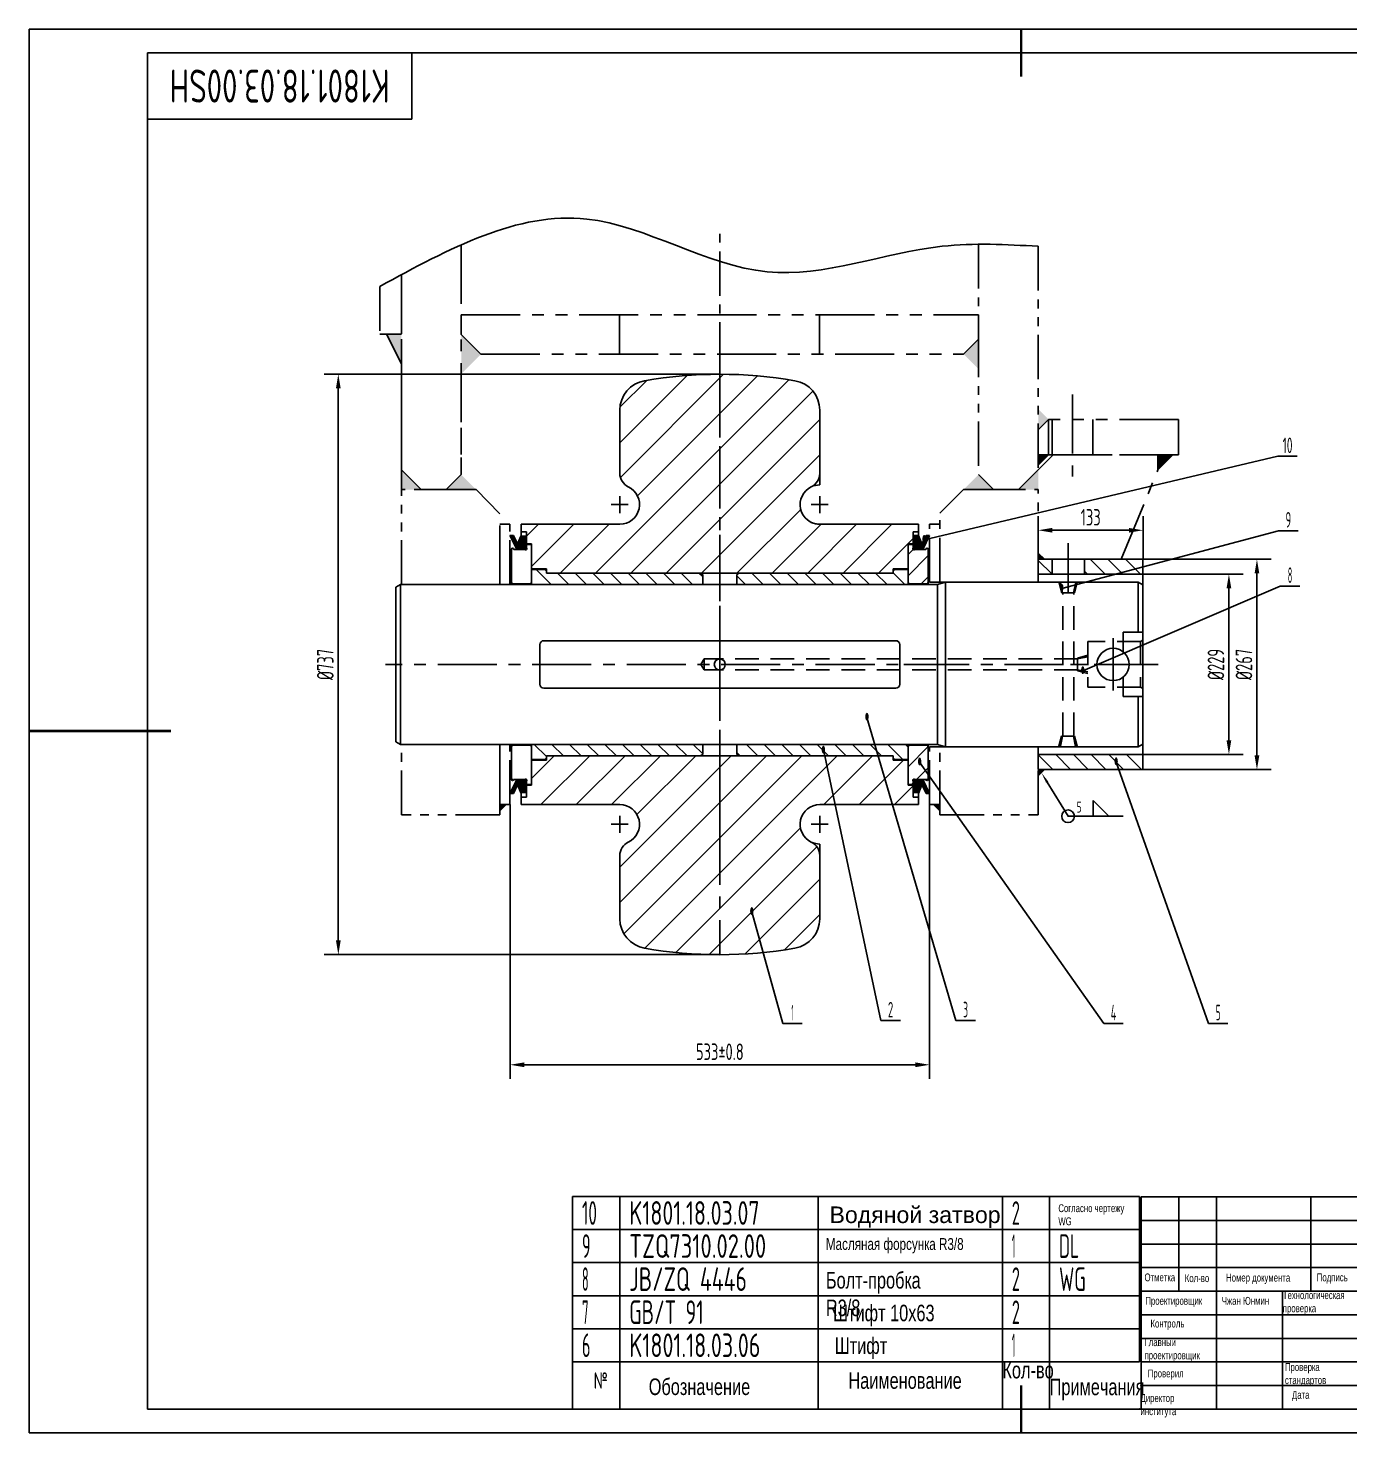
# Model space of a CAD drawing. Header units: millimetres. Extents: x -2 to 2522, y -37 to 1784.
# Drawn here: x -2 to 1677, y -2 to 1784 of the extents above; entities that cross this region are included whole.
import ezdxf
from ezdxf.enums import TextEntityAlignment as Align

# ---------------------------------------------------------------- set-up
doc = ezdxf.new("R2010")
doc.units = ezdxf.units.MM
doc.header["$LTSCALE"] = 60
for name, pattern in [('F', [0.75, 0.5, -0.25]), ('G', [2, 1.25, -0.25, 0.25, -0.25]), ('K', [2.5, 1.25, -0.25, 0.25, -0.25, 0.25, -0.25])]:
    doc.linetypes.add(name, pattern=pattern)
for name, color, linetype in [('01', 7, 'Continuous'), ('02', 1, 'Continuous'), ('04', 2, 'F'), ('05', 4, 'G'), ('07', 6, 'K'), ('08', 1, 'Continuous'), ('11', 3, 'Continuous'), ('13', 3, 'Continuous'), ('THICK', 7, 'Continuous')]:
    doc.layers.add(name, color=color, linetype=linetype)
doc.styles.get("Standard").update_dxf_attribs({"font": 'isocp', "width": 0.707, "bigfont": 'intecad.shx'})
doc.dimstyles.new('INTE', dxfattribs={"dimscale": 6, "dimtxt": 3.5, "dimasz": 3, "dimexe": 3, "dimexo": 0, "dimgap": 1, "dimtad": 1, "dimdsep": 46, "dimtxsty": 'Standard', "dimcen": 0, "dimclrd": 1, "dimclre": 1, "dimclrt": 3, "dimaunit": 1, "dimadec": 0, "dimazin": 0, "dimtfac": 1, "dimtmove": 0, "dimatfit": 0, "dimfxl": 1, "dimarcsym": 0})
pattern_1 = [(135, (-660.634, 335.022), (-11.22532, -11.22532), [])]

# ---------------------------------------------------------------- blocks, each defined once
blk = doc.blocks.new('rerteteryweyety')
at = {"layer": '07', "linetype": 'K'}
for points in [[(1133.2, 1022), (1114.2, 1060), (1133.2, 1060)], [(1234.2, 1034.5), (1209.2, 1009.5), (1209.2, 1059.5)], [(1866.2, 1053.5), (1866.2, 1015.5), (1847.2, 1034.5)], [(1942.2, 906.5), (1955.2, 906.5), (1942.2, 893.5)], [(2094.2, 906.5), (2113.2, 906.5), (2094.2, 887.5)], [(1866.2, 881.5), (1885.2, 862.5), (1847.2, 862.5)], [(1917.2, 862.5), (1942.2, 862.5), (1942.2, 887.5)], [(1258.2, 462.5), (1266.2, 462.5), (1258.2, 454.5)], [(1817.2, 462.5), (1809.2, 462.5), (1817.2, 454.5)]]:
    blk.add_hatch(color=6, dxfattribs=at).paths.add_polyline_path(points)
h = blk.add_hatch(color=6, dxfattribs=at)
h.paths.add_polyline_path([(1942.2, 964.5), (1955.2, 951.5), (1942.2, 951.5)])
h.paths.add_polyline_path([(1942.2, 951.5), (1955.2, 951.5), (1942.2, 938.5)])
h = blk.add_hatch(color=6, dxfattribs=at)
h.paths.add_polyline_path([(1133.2, 887.5), (1158.2, 862.5), (1133.2, 862.5)])
h.paths.add_polyline_path([(1209.2, 881.5), (1228.2, 862.5), (1190.2, 862.5)])
at = {"layer": '05', "color": 4, "linetype": 'G', "ltscale": 0.75}
blk.add_line((1537.7, 478.7), (1537.7, 1190), dxfattribs=at)
at = {"layer": '07', "color": 6, "linetype": 'K'}
for p, q in [((1209.2, 1173.2), (1209.2, 881.5)), ((1133.2, 1135.3), (1133.2, 887.5)), ((1209.2, 1084.5), (1866.2, 1084.5)), ((1209.2, 1084.5), (1209.2, 1059.5)), ((1410.2, 1034.5), (1410.2, 1084.5)), ((1664.2, 1034.5), (1664.2, 1084.5)), ((1866.2, 1084.5), (1866.2, 1053.5)), ((1133.2, 1022), (1114.2, 1060)), ((1133.2, 1060), (1114.2, 1060)), ((1209.2, 1059.5), (1234.2, 1034.5)), ((1866.2, 1053.5), (1847.2, 1034.5)), ((1234.2, 1034.5), (1847.2, 1034.5)), ((1985.7, 983.3), (1985.7, 879.3)), ((1942.2, 938.5), (1955.2, 951.5)), ((2120.2, 951.5), (1955.2, 951.5)), ((1955.2, 951.5), (1955.2, 906.5)), ((1959.7, 951.5), (1959.7, 906.5)), ((2011.7, 951.5), (2011.7, 906.5)), ((2120.2, 951.5), (2120.2, 906.5)), ((1942.2, 906.5), (1942.2, 938.5)), ((2120.2, 906.5), (1942.2, 906.5)), ((1942.2, 893.5), (1955.2, 906.5)), ((1961.2, 906.5), (1942.2, 887.5)), ((1961.2, 906.5), (2094.2, 906.5)), ((2113.2, 906.5), (2094.2, 887.5)), ((2094.2, 906.5), (2094.2, 887.5)), ((1133.2, 887.5), (1158.2, 862.5)), ((1190.2, 862.5), (1209.2, 881.5)), ((2047.6, 774), (2094.2, 887.5)), ((1158.2, 862.5), (1190.2, 862.5)), ((1258.2, 831.8), (1228.2, 862.5)), ((1258.2, 742), (1258.2, 831.8)), ((1804.2, 818.5), (1817.2, 818.5)), ((1258.2, 475.5), (1258.2, 539)), ((1258.2, 462.5), (1258.2, 454.5)), ((1266.2, 462.5), (1258.2, 454.5)), ((1809.2, 462.5), (1817.2, 454.5))]:
    blk.add_line(p, q, dxfattribs=at)
at = {"layer": '07', "color": 6, "linetype": 'K', "ltscale": 0.75}
for p, q in [((1866.2, 1174), (1866.2, 881.5)), ((1942.2, 1171.4), (1942.2, 887.5)), ((1133.2, 862.1), (1133.2, 1135.3)), ((1105.9, 1120.5), (1105.9, 1060)), ((1133.2, 1060), (1105.9, 1060)), ((1209.2, 1008.5), (1209.2, 881.5)), ((1885.2, 862.5), (1866.2, 881.5)), ((1942.2, 887.5), (1917.2, 862.5)), ((1228.2, 862.5), (1133.2, 862.5)), ((1133.2, 742), (1133.2, 862.5)), ((1847.2, 862.5), (1817.2, 832.5)), ((1847.2, 862.5), (1942.2, 862.5)), ((1917.2, 862.5), (1885.2, 862.5)), ((1942.2, 745), (1942.2, 862.5)), ((1817.2, 745), (1817.2, 832.5)), ((1258.2, 818.5), (1271.2, 818.5)), ((1271.2, 742), (1271.2, 818.5)), ((1817.2, 818.5), (1804.2, 818.5)), ((1804.2, 745), (1804.2, 818.5)), ((1133.2, 742), (1271.2, 742)), ((1942.2, 745), (1804.2, 745)), ((1133.2, 449.5), (1133.2, 539)), ((1133.2, 539), (1271.2, 539)), ((1271.2, 462.5), (1271.2, 539)), ((1804.2, 462.5), (1804.2, 536)), ((1942.2, 536), (1804.2, 536)), ((1817.2, 449.5), (1817.2, 536)), ((1942.2, 449.5), (1942.2, 536)), ((1258.2, 475.5), (1258.2, 449.5)), ((1258.2, 449.5), (1133.2, 449.5)), ((1258.2, 462.5), (1271.2, 462.5)), ((1817.2, 462.5), (1804.2, 462.5)), ((1817.2, 449.5), (1942.2, 449.5))]:
    blk.add_line(p, q, dxfattribs=at)
blk = doc.blocks.new('RETERERERWERW')
at = {"layer": '02', "linetype": 'Continuous'}
blk.add_hatch(color=1, dxfattribs=at).paths.add_polyline_path([(1054, 1004.1), (1062.8, 1021.9), (1060.8, 1021.9), (1058.4, 1021.9), (1053.1, 1011.1), (1048.8, 1021.9), (1041.8, 1021.9), (1041.8, 1010.6), (1041.8, 1010.6), (1041.8, 1006.2, 1.019482), (1044, 1004.1)])
at = {"layer": '02', "color": 1, "linetype": 'Continuous'}
for p, q in [((1048.8, 1021.9), (1053.1, 1011.1)), ((1053.1, 1011.1), (1058.4, 1021.9)), ((1054, 1004.1), (1062.8, 1021.9)), ((1060.8, 1021.9), (1058.4, 1021.9)), ((1060.8, 1021.9), (1062.8, 1021.9))]:
    blk.add_line(p, q, dxfattribs=at)
blk = doc.blocks.new('*D21')
at = {"layer": '08', "color": 1, "lineweight": -2}
for p, q in [((1281.6, 1109), (1281.6, 1163.9)), ((1414.6, 1109), (1414.6, 1163.9)), ((1299.6, 1145.9), (1396.6, 1145.9))]:
    blk.add_line(p, q, dxfattribs=at)
at = {"layer": '08', "color": 1}
for points in [[(1299.6, 1148.9), (1299.6, 1142.9), (1281.6, 1145.9)], [(1396.6, 1148.9), (1396.6, 1142.9), (1414.6, 1145.9)]]:
    blk.add_solid(points, dxfattribs=at)
at = {"layer": 'Defpoints', "color": 0}
for p in [(1414.6, 1145.9), (1281.6, 1109), (1414.6, 1109)]:
    blk.add_point(p, dxfattribs=at)
at = {"layer": '08', "color": 3, "insert": (1348.1, 1162.4), "char_height": 21, "attachment_point": 5}
blk.add_mtext('133', dxfattribs=at)
blk = doc.blocks.new('*D22')
at = {"layer": '08', "color": 1, "lineweight": -2}
for p, q in [((1411.4, 1090), (1541.7, 1090)), ((1523.7, 879), (1523.7, 1072)), ((1414.6, 861), (1541.7, 861))]:
    blk.add_line(p, q, dxfattribs=at)
at = {"layer": '08', "color": 1}
for points in [[(1520.7, 1072), (1526.7, 1072), (1523.7, 1090)], [(1520.7, 879), (1526.7, 879), (1523.7, 861)]]:
    blk.add_solid(points, dxfattribs=at)
at = {"layer": 'Defpoints', "color": 0}
for p in [(1411.4, 1090), (1523.7, 1090), (1414.6, 861)]:
    blk.add_point(p, dxfattribs=at)
at = {"layer": '08', "color": 3, "insert": (1507.2, 975.5), "char_height": 21, "attachment_point": 5, "rotation": 90}
blk.add_mtext('%%c229', dxfattribs=at)
blk = doc.blocks.new('*D23')
at = {"layer": '08', "color": 1, "lineweight": -2}
for p, q in [((1414.6, 1109), (1577.3, 1109)), ((1559.3, 1091), (1559.3, 860)), ((1414.6, 842), (1577.3, 842))]:
    blk.add_line(p, q, dxfattribs=at)
at = {"layer": '08', "color": 1}
for points in [[(1556.3, 1091), (1562.3, 1091), (1559.3, 1109)], [(1556.3, 860), (1562.3, 860), (1559.3, 842)]]:
    blk.add_solid(points, dxfattribs=at)
at = {"layer": 'Defpoints', "color": 0}
for p in [(1414.6, 1109), (1414.6, 842), (1559.3, 842)]:
    blk.add_point(p, dxfattribs=at)
at = {"layer": '08', "color": 3, "insert": (1542.8, 975.5), "char_height": 21, "attachment_point": 5, "rotation": 90}
blk.add_mtext('%%c267', dxfattribs=at)
blk = doc.blocks.new('*D25')
at = {"layer": '08', "color": 1, "lineweight": -2}
for p, q in [((610.6, 797.5), (610.6, 449.2)), ((1143.6, 797.5), (1143.6, 449.2)), ((1125.6, 467.2), (628.6, 467.2))]:
    blk.add_line(p, q, dxfattribs=at)
at = {"layer": '08', "color": 1}
for points in [[(628.6, 470.2), (628.6, 464.2), (610.6, 467.2)], [(1125.6, 470.2), (1125.6, 464.2), (1143.6, 467.2)]]:
    blk.add_solid(points, dxfattribs=at)
at = {"layer": 'Defpoints', "color": 0}
for p in [(610.6, 797.5), (1143.6, 797.5), (610.6, 467.2)]:
    blk.add_point(p, dxfattribs=at)
at = {"layer": '08', "color": 3, "insert": (877.1, 483.7), "char_height": 21, "attachment_point": 5}
blk.add_mtext('533{\\C3;%%p0.8}', dxfattribs=at)
blk = doc.blocks.new('*U26', base_point=(1204.8, 720.6))
at = {"layer": '01'}
blk.add_lwpolyline([(1270.6, 685.4), (1290.6, 665.4), (1270.6, 665.4)], close=True, dxfattribs=at)
blk.add_circle((1238.6, 665.4), 8, dxfattribs=at)
at = {"layer": '02'}
blk.add_lwpolyline([(1204.8, 720.6, 0, 3.2, 0), (1212.1, 708.7, 3.2, 3.2, 0)], format="xyseb", dxfattribs=at)
blk.add_lwpolyline([(1212.1, 708.7), (1238.6, 665.4), (1308.6, 665.4)], dxfattribs=at)
at = {"layer": '13', "width": 0.707}
blk.add_text('5', height=14, dxfattribs=at).set_placement((1249.4, 670))
blk = doc.blocks.new('*D27')
at = {"layer": '08', "color": 1, "lineweight": -2}
for p, q in [((877.1, 1344), (374.5, 1344)), ((392.5, 1326), (392.5, 625)), ((877.1, 607), (374.5, 607))]:
    blk.add_line(p, q, dxfattribs=at)
at = {"layer": '08', "color": 1}
for points in [[(389.5, 1326), (395.5, 1326), (392.5, 1344)], [(389.5, 625), (395.5, 625), (392.5, 607)]]:
    blk.add_solid(points, dxfattribs=at)
at = {"layer": 'Defpoints', "color": 0}
for p in [(877.1, 1344), (392.5, 607), (877.1, 607)]:
    blk.add_point(p, dxfattribs=at)
at = {"layer": '08', "color": 3, "insert": (376, 975.5), "char_height": 21, "attachment_point": 5, "rotation": 90}
blk.add_mtext('%%c737', dxfattribs=at)
blk = doc.blocks.new('*U35', base_point=(251.96, 168.31))
at = {"layer": '01'}
for p, q in [((251.96, 168.31), (251.96, 182.31)), ((195.96, 168.31), (251.96, 168.31))]:
    blk.add_line(p, q, dxfattribs=at)
blk = doc.blocks.new('*U36')
at = {"layer": '04'}
blk.add_blockref('*U35', (0, 0), dxfattribs=at)
blk = doc.blocks.new('*U37')
at = {"layer": '01', "const_width": 0.5}
for points in [[(210, 297), (210, 287)], [(0, 148.5), (30, 148.5)], [(420, 148.5), (410, 148.5)], [(210, 0), (210, 10)]]:
    blk.add_lwpolyline(points, dxfattribs=at)
at = {"layer": '01'}
for points in [[(415, 292), (25, 292)], [(25, 292), (25, 5)], [(415, 5), (415, 292)], [(25, 5), (415, 5)]]:
    blk.add_lwpolyline(points, dxfattribs=at)
at = {"layer": '02'}
for points in [[(420, 297), (0, 297)], [(0, 297), (0, 0)], [(420, 0), (420, 297)], [(0, 0), (420, 0)]]:
    blk.add_lwpolyline(points, dxfattribs=at)
blk = doc.blocks.new('*U47')
at = {"layer": '01'}
for p, q in [((0, -42), (0, 0)), ((720, -42), (720, 0))]:
    blk.add_line(p, q, dxfattribs=at)
at = {"layer": '02'}
for p, q in [((0, 0), (60, 0)), ((60, -42), (60, 0)), ((60, 0), (312, 0)), ((312, -42), (312, 0)), ((312, 0), (546, 0)), ((546, -42), (546, 0)), ((546, 0), (606, 0)), ((606, -42), (606, 0)), ((606, 0), (720, 0))]:
    blk.add_line(p, q, dxfattribs=at)
blk = doc.blocks.new('*U48')
at = {"layer": '01'}
for p, q in [((0, -42), (0, 0)), ((720, -42), (720, 0))]:
    blk.add_line(p, q, dxfattribs=at)
at = {"layer": '02'}
for p, q in [((0, 0), (60, 0)), ((60, -42), (60, 0)), ((60, 0), (312, 0)), ((312, -42), (312, 0)), ((312, 0), (546, 0)), ((546, -42), (546, 0)), ((546, 0), (606, 0)), ((606, -42), (606, 0)), ((606, 0), (720, 0))]:
    blk.add_line(p, q, dxfattribs=at)
blk = doc.blocks.new('*U49')
at = {"layer": '01'}
for p, q in [((0, -42), (0, 0)), ((720, -42), (720, 0))]:
    blk.add_line(p, q, dxfattribs=at)
at = {"layer": '02'}
for p, q in [((0, 0), (60, 0)), ((60, -42), (60, 0)), ((60, 0), (312, 0)), ((312, -42), (312, 0)), ((312, 0), (546, 0)), ((546, -42), (546, 0)), ((546, 0), (606, 0)), ((606, -42), (606, 0)), ((606, 0), (720, 0))]:
    blk.add_line(p, q, dxfattribs=at)
blk = doc.blocks.new('*U50')
at = {"layer": '01'}
for p, q in [((0, -42), (0, 0)), ((720, -42), (720, 0))]:
    blk.add_line(p, q, dxfattribs=at)
at = {"layer": '02'}
for p, q in [((0, 0), (60, 0)), ((60, -42), (60, 0)), ((60, 0), (312, 0)), ((312, -42), (312, 0)), ((312, 0), (546, 0)), ((546, -42), (546, 0)), ((546, 0), (606, 0)), ((606, -42), (606, 0)), ((606, 0), (720, 0))]:
    blk.add_line(p, q, dxfattribs=at)
blk = doc.blocks.new('*U51')
at = {"layer": '01'}
for p, q in [((0, -42), (0, 0)), ((0, 0), (60, 0)), ((60, 0), (312, 0)), ((312, 0), (546, 0)), ((546, 0), (606, 0)), ((606, 0), (720, 0)), ((720, -42), (720, 0))]:
    blk.add_line(p, q, dxfattribs=at)
at = {"layer": '02'}
for p, q in [((60, -42), (60, 0)), ((312, -42), (312, 0)), ((546, -42), (546, 0)), ((606, -42), (606, 0))]:
    blk.add_line(p, q, dxfattribs=at)

msp = doc.modelspace()

# ---------------------------------------------------------------- hatches: boundary and pattern name
at = {"layer": '02', "linetype": 'Continuous'}
h = msp.add_hatch(dxfattribs=at)
h.set_pattern_fill('ANSI31', color=1, scale=10, style=0)
h.set_pattern_definition([(45, (-60.276, 132.338), (-22.45064, 22.45064), [])])
h.paths.add_polyline_path([(877.066, 1343.989, 0.04294318), (781.574, 1335.773, 0.36478177), (750.066, 1298.331), (750.066, 1218.176, 0.28871552), (760.861, 1201.038, -0.79841095), (750.066, 1153.489), (624.566, 1153.489), (624.566, 1143.989), (631.566, 1143.989), (631.566, 1128.674), (637.926, 1128.674), (637.926, 1096.989), (656.926, 1096.989), (656.926, 1093.221), (659.926, 1091.489), (877.066, 1091.489)])
h.paths.add_polyline_path([(1094.206, 1091.489), (1097.206, 1093.221), (1097.206, 1096.989), (1116.206, 1096.989), (1116.206, 1128.674), (1122.566, 1128.674), (1122.566, 1143.989), (1129.566, 1143.989), (1129.566, 1153.489), (1004.066, 1153.489, -0.79841095), (993.27, 1201.038, 0.28871552), (1004.066, 1218.176), (1004.066, 1220.388), (1004.066, 1298.331, 0.36478177), (972.557, 1335.773, 0.04294318), (877.066, 1343.989), (877.066, 1091.489)])
h.paths.add_polyline_path([(877.066, 859.489), (877.066, 606.989, 0.04294318), (972.557, 615.206, 0.36478177), (1004.066, 652.647), (1004.066, 732.803, 0.28871552), (993.27, 749.94, -0.79841095), (1004.066, 797.489), (1129.566, 797.489), (1129.566, 806.989), (1122.566, 806.989), (1122.566, 822.304), (1116.206, 822.304), (1116.206, 853.989), (1097.206, 853.989), (1097.206, 857.757), (1094.206, 859.489)])
h.paths.add_polyline_path([(659.926, 859.489), (656.926, 857.757), (656.926, 853.989), (637.926, 853.989), (637.926, 822.304), (631.566, 822.304), (631.566, 806.989), (624.566, 806.989), (624.566, 797.489), (750.066, 797.489, -0.79841095), (760.861, 749.94, 0.28871552), (750.066, 732.803), (750.066, 652.647, 0.36478177), (781.574, 615.206, 0.04294318), (877.066, 606.989), (877.066, 859.489)])
h = msp.add_hatch(dxfattribs=at)
h.set_pattern_fill('ANSI31', color=1, scale=6, style=0)
h.set_pattern_definition([(45, (-660.634, 335.022), (-13.47038, 13.47038), [])])
h.paths.add_polyline_path([(1141.796, 1121.489, 1), (1138.796, 1121.489), (1124.726, 1121.489, -1.01948222), (1122.606, 1123.61), (1122.606, 1127.989), (1117.706, 1127.989), (1116.206, 1126.489), (1116.206, 1079.489), (1117.706, 1077.989), (1140.296, 1077.989), (1141.796, 1079.489)])
h.paths.add_polyline_path([(1141.796, 871.489), (1140.296, 872.989), (1117.706, 872.989), (1116.206, 871.489), (1116.206, 854.989), (1116.206, 824.489), (1117.706, 822.989), (1122.606, 822.989), (1122.606, 827.368, -1.01948222), (1124.726, 829.489), (1138.796, 829.489), (1141.796, 829.489)])
for points in [[(1289.566, 1108.989), (1281.566, 1108.989), (1281.566, 1116.989)], [(1289.566, 841.989), (1281.566, 841.989), (1281.566, 833.989)]]:
    msp.add_hatch(color=1, dxfattribs=at).paths.add_polyline_path(points)
h = msp.add_hatch(dxfattribs=at)
h.set_pattern_fill('ANSI31', color=1, scale=5, angle=90, style=0)
h.set_pattern_definition([(135, (725.651, 271.547), (-11.22532, -11.22532), [])])
h.paths.add_polyline_path([(1299.066, 1108.989), (1281.566, 1108.989), (1281.566, 1089.989), (1299.066, 1089.989)])
h.paths.add_polyline_path([(1414.566, 1089.989), (1414.566, 1108.989), (1340.066, 1108.989), (1340.066, 1089.989)])
h.paths.add_polyline_path([(1414.566, 841.989), (1414.566, 860.989), (1281.566, 860.989), (1281.566, 841.989)])
h = msp.add_hatch(dxfattribs=at)
h.set_pattern_fill('LINE', color=1, scale=5, angle=135, style=0)
h.set_pattern_definition(pattern_1)
h.paths.add_polyline_path([(852.326, 859.489), (855.326, 861.221), (855.326, 870.989), (852.326, 873.989), (640.926, 873.989), (637.926, 870.989), (637.926, 854.989), (656.926, 854.989), (656.926, 859.489)])
h.paths.add_polyline_path([(852.326, 1076.989), (855.326, 1079.989), (855.326, 1089.757), (852.326, 1091.489), (656.926, 1091.489), (656.926, 1095.989), (637.926, 1095.989), (637.926, 1079.989), (640.926, 1076.989)])
h = msp.add_hatch(dxfattribs=at)
h.set_pattern_fill('LINE', color=1, scale=5, angle=135, style=0)
h.set_pattern_definition(pattern_1)
h.paths.add_polyline_path([(901.806, 859.489), (898.806, 861.221), (898.806, 870.989), (901.806, 873.989), (1113.206, 873.989), (1116.206, 870.989), (1116.206, 854.989), (1097.206, 854.989), (1097.206, 859.489)])
h.paths.add_polyline_path([(901.806, 1076.989), (898.806, 1079.989), (898.806, 1089.757), (901.806, 1091.489), (1097.206, 1091.489), (1097.206, 1095.989), (1116.206, 1095.989), (1116.206, 1079.989), (1113.206, 1076.989)])

# ---------------------------------------------------------------- linework, layer by layer
for p, q in [((624.566, 1153.489), (750.066, 1153.489)), ((624.566, 1153.489), (624.566, 1121.489)), ((624.566, 1143.989), (631.566, 1143.989)), ((631.566, 1143.989), (631.566, 1127.989)), ((1129.566, 1153.489), (1004.066, 1153.489)), ((1122.566, 1143.989), (1122.566, 1127.989)), ((1129.566, 1143.989), (1122.566, 1143.989)), ((1129.566, 1153.489), (1129.566, 1139.29)), ((631.526, 1127.989), (636.426, 1127.989)), ((631.526, 1127.989), (631.526, 1123.61)), ((637.926, 1128.674), (631.566, 1128.674)), ((636.426, 1127.989), (637.926, 1126.489)), ((637.926, 1076.989), (637.926, 1128.674)), ((637.926, 1126.489), (637.926, 1076.989)), ((1116.206, 1128.674), (1122.566, 1128.674)), ((1116.206, 1076.989), (1116.206, 1128.674)), ((1117.706, 1127.989), (1116.206, 1126.489)), ((1116.206, 1126.489), (1116.206, 1076.989)), ((1122.606, 1127.989), (1117.706, 1127.989)), ((1122.606, 1127.989), (1122.606, 1123.61)), ((612.336, 1121.489), (612.336, 1076.989)), ((629.405, 1121.489), (615.336, 1121.489)), ((1124.726, 1121.489), (1138.796, 1121.489)), ((1141.796, 1121.489), (1141.796, 1076.989)), ((1281.566, 1108.989), (1414.566, 1108.989)), ((1281.566, 1079.989), (1281.566, 1108.989)), ((1299.066, 1089.989), (1299.066, 1108.989)), ((1340.066, 1089.989), (1340.066, 1108.989)), ((1414.566, 841.989), (1414.566, 1108.989)), ((637.926, 1096.989), (656.926, 1096.989)), ((659.926, 1091.489), (1094.206, 1091.489)), ((1116.206, 1096.989), (1097.206, 1096.989)), ((1414.566, 1089.989), (1281.566, 1089.989)), ((471.566, 1076.989), (1153.566, 1076.989)), ((613.836, 1077.989), (636.426, 1077.989)), ((1140.296, 1077.989), (1117.706, 1077.989)), ((1153.566, 1076.989), (1163.566, 1079.989)), ((1153.566, 1076.989), (1153.566, 873.989)), ((1163.566, 1079.989), (1163.566, 870.989)), ((1408.566, 1079.989), (1163.566, 1079.989)), ((648.566, 1000.699), (648.566, 950.279)), ((653.566, 1005.699), (1100.566, 1005.699)), ((1105.566, 1000.699), (1105.566, 950.279)), ((1389.566, 1016.304), (1414.566, 1016.304)), ((1389.566, 990.688), (1389.566, 1016.304)), ((1389.566, 934.675), (1389.566, 960.291)), ((653.566, 945.279), (1100.566, 945.279)), ((1389.566, 934.675), (1414.566, 934.675)), ((471.566, 873.989), (1153.566, 873.989)), ((612.336, 873.989), (612.336, 829.489)), ((613.836, 872.989), (636.426, 872.989)), ((637.926, 822.304), (637.926, 873.989)), ((637.926, 873.989), (637.926, 824.489)), ((659.926, 859.489), (1094.206, 859.489)), ((1116.206, 822.304), (1116.206, 873.989)), ((1116.206, 873.989), (1116.206, 824.489)), ((1140.296, 872.989), (1117.706, 872.989)), ((1141.796, 873.989), (1141.796, 829.489)), ((1153.566, 873.989), (1163.566, 870.989)), ((1408.566, 870.989), (1163.566, 870.989)), ((1281.566, 841.989), (1281.566, 870.989)), ((1414.566, 860.989), (1281.566, 860.989)), ((637.926, 853.989), (656.926, 853.989)), ((1116.206, 853.989), (1097.206, 853.989)), ((1281.566, 841.989), (1414.566, 841.989)), ((629.405, 829.489), (615.336, 829.489)), ((624.566, 797.489), (624.566, 829.489)), ((631.526, 822.989), (631.526, 827.368)), ((631.526, 822.989), (636.426, 822.989)), ((631.566, 822.989), (631.566, 806.989)), ((637.926, 822.304), (631.566, 822.304)), ((636.426, 822.989), (637.926, 824.489)), ((1117.706, 822.989), (1116.206, 824.489)), ((1116.206, 822.304), (1122.566, 822.304)), ((1122.606, 822.989), (1117.706, 822.989)), ((1122.566, 822.989), (1122.566, 806.989)), ((1122.606, 822.989), (1122.606, 827.368)), ((1124.726, 829.489), (1138.796, 829.489)), ((1129.566, 829.489), (1129.566, 797.489)), ((624.566, 806.989), (631.566, 806.989)), ((1129.566, 806.989), (1122.566, 806.989)), ((624.566, 797.489), (750.066, 797.489)), ((1129.566, 797.489), (1004.066, 797.489))]:
    msp.add_line(p, q)
for centre, radius in [((877.066, 975.489), 7), ((1376.566, 975.489), 20.5), ((1376.566, 975.489), 20.5)]:
    msp.add_circle(centre, radius)
for centre, radius, start, end in [((877.066, 784.989), 559, 80.164191, 99.835809), ((788.066, 1298.331), 38, 99.835809, 180), ((788.066, 1298.331), 38, 99.835809, 180), ((966.066, 1298.331), 38, 0, 80.164191), ((769.066, 1218.176), 19, 180, 244.416998), ((985.066, 1218.176), 19, 295.583002, 0), ((750.066, 1178.489), 25, 270, 64.416998), ((1004.066, 1178.489), 25, 115.583002, 270), ((1004.066, 1178.489), 25, 244.416998, 270), ((613.836, 1121.489), 1.5, 0, 180), ((630.486, 1122.529), 1.5, 223.894554, 46.105446), ((1123.646, 1122.529), 1.5, 133.894554, 316.105446), ((1140.296, 1121.489), 1.5, 0, 180), ((653.566, 1000.699), 5, 90, 180), ((1100.566, 1000.699), 5, 0, 90), ((653.566, 950.279), 5, 180, 270), ((1100.566, 950.279), 5, 270, 0), ((613.836, 829.489), 1.5, 180, 0), ((630.486, 828.449), 1.5, 313.894554, 136.105446), ((1123.646, 828.449), 1.5, 43.894554, 226.105446), ((1140.296, 829.489), 1.5, 180, 0), ((750.066, 772.489), 25, 295.583002, 90), ((1004.066, 772.489), 25, 90, 244.416998), ((769.066, 732.803), 19, 115.583002, 180), ((985.066, 732.803), 19, 0, 64.416998), ((788.066, 652.647), 38, 180, 260.164191), ((788.066, 652.647), 38, 180, 260.164191), ((788.066, 652.647), 38, 180, 260.164191), ((966.066, 652.647), 38, 279.835809, 0), ((966.066, 652.647), 38, 279.835809, 0), ((877.066, 1165.989), 559, 260.164191, 279.835809)]:
    msp.add_arc(centre, radius, start, end)
at = {"layer": '01', "color": 7, "linetype": 'Continuous'}
for p, q in [((750.066, 1298.331), (750.066, 1218.176)), ((1004.066, 1298.331), (1004.066, 1218.176)), ((637.926, 1076.989), (637.926, 1095.989)), ((637.926, 1095.989), (654.926, 1095.989)), ((654.926, 1095.989), (656.926, 1093.989)), ((656.926, 1093.989), (656.926, 1096.989)), ((656.926, 1093.989), (656.926, 1091.489)), ((852.326, 1091.489), (656.926, 1091.489)), ((852.326, 1091.489), (855.326, 1089.757)), ((855.326, 1076.989), (855.326, 1089.757)), ((901.806, 1091.489), (898.806, 1089.757)), ((898.806, 1076.989), (898.806, 1089.757)), ((901.806, 1091.489), (1097.206, 1091.489)), ((1099.206, 1095.989), (1097.206, 1093.989)), ((1097.206, 1093.989), (1097.206, 1091.489)), ((1116.206, 1095.989), (1099.206, 1095.989)), ((1116.206, 1076.989), (1116.206, 1095.989)), ((640.926, 1076.989), (852.326, 1076.989)), ((1113.206, 1076.989), (901.806, 1076.989)), ((637.926, 873.989), (637.926, 854.989)), ((640.926, 873.989), (852.326, 873.989)), ((654.926, 854.989), (656.926, 856.989)), ((852.326, 859.489), (656.926, 859.489)), ((656.926, 853.989), (656.926, 859.489)), ((852.326, 859.489), (855.326, 861.221)), ((855.326, 873.989), (855.326, 861.221)), ((898.806, 873.989), (898.806, 861.221)), ((901.806, 859.489), (898.806, 861.221)), ((1113.206, 873.989), (901.806, 873.989)), ((901.806, 859.489), (1097.206, 859.489)), ((1097.206, 856.989), (1097.206, 859.489)), ((1099.206, 854.989), (1097.206, 856.989)), ((1097.206, 856.989), (1097.206, 853.989)), ((1116.206, 873.989), (1116.206, 854.989)), ((637.926, 854.989), (654.926, 854.989)), ((1116.206, 854.989), (1099.206, 854.989)), ((750.066, 652.647), (750.066, 732.803)), ((1004.066, 652.647), (1004.066, 732.803))]:
    msp.add_line(p, q, dxfattribs=at)
at = {"layer": '01'}
for p, q in [((1122.566, 1139.29), (1129.566, 1139.29)), ((1097.206, 1093.989), (1097.206, 1096.989)), ((471.566, 1076.989), (465.566, 1073.525)), ((465.566, 1073.525), (465.566, 877.453)), ((471.566, 1076.989), (471.566, 873.989)), ((613.836, 1077.989), (612.336, 1079.489)), ((613.836, 1077.989), (613.836, 1076.989)), ((636.426, 1077.989), (637.926, 1079.489)), ((636.426, 1076.989), (636.426, 1077.989)), ((1117.706, 1077.989), (1116.206, 1079.489)), ((1117.706, 1076.989), (1117.706, 1077.989)), ((1140.296, 1077.989), (1141.796, 1079.489)), ((1140.296, 1077.989), (1140.296, 1076.989)), ((1408.566, 1079.989), (1408.566, 1016.304)), ((1408.566, 1079.989), (1414.566, 1076.525)), ((1414.566, 1076.525), (1414.566, 874.453)), ((1408.566, 934.675), (1408.566, 870.989)), ((471.566, 873.989), (465.566, 877.453)), ((613.836, 872.989), (612.336, 871.489)), ((613.836, 873.989), (613.836, 872.989)), ((636.426, 872.989), (636.426, 873.989)), ((636.426, 872.989), (637.926, 871.489)), ((1117.706, 872.989), (1116.206, 871.489)), ((1117.706, 872.989), (1117.706, 873.989)), ((1140.296, 873.989), (1140.296, 872.989)), ((1140.296, 872.989), (1141.796, 871.489)), ((1408.566, 870.989), (1414.566, 874.453)), ((690, 90), (690, 30)), ((690, 90), (1410, 90)), ((750, 90), (750, 30)), ((1002, 90), (1002, 30)), ((1236, 90), (1236, 30)), ((1296, 90), (1296, 30))]:
    msp.add_line(p, q, dxfattribs=at)
msp.add_point((1410, 30), dxfattribs=at)
at = {"layer": '02'}
for p, q in [((1136.526, 1133.891), (1585.8, 1239.819)), ((1585.8, 1239.819), (1610.6, 1239.819)), ((1311.47, 1071.794), (1586.766, 1145.318)), ((1586.766, 1145.318), (1611.566, 1145.318)), ((1338.066, 967.207), (1588.906, 1074.985)), ((1588.906, 1074.985), (1613.706, 1074.985)), ((1063.966, 908.107), (1176.866, 523.379)), ((1009.032, 865.519), (1081.578, 523.221)), ((1130.853, 851.302), (1364.703, 519.563)), ((1380.494, 851.489), (1497.737, 519.563)), ((917.708, 661.309), (956.984, 519.563)), ((956.984, 519.563), (981.784, 519.563)), ((1081.578, 523.221), (1106.378, 523.221)), ((1176.866, 523.379), (1201.666, 523.379)), ((1364.703, 519.563), (1389.503, 519.563)), ((1497.737, 519.563), (1522.537, 519.563))]:
    msp.add_line(p, q, dxfattribs=at)
at = {"layer": '02', "color": 1, "linetype": 'Continuous'}
for p, q in [((1004.066, 1220.388), (1004.066, 1203.489)), ((1289.566, 1108.989), (1281.566, 1116.989)), ((1289.566, 841.989), (1281.566, 833.989)), ((1004.066, 730.59), (1004.066, 747.489))]:
    msp.add_line(p, q, dxfattribs=at)
for centre, start, end in [((1004.066, 1178.489), 90, 115.583002), ((1004.066, 772.489), 244.416998, 270)]:
    msp.add_arc(centre, 25, start, end, dxfattribs=at)
msp.add_spline([(445.266, 1455.557), (708.061, 1541.119), (937.161, 1474.057), (1159.318, 1506.431), (1281.566, 1506.431)], degree=3, dxfattribs=at)
at = {"layer": '04', "color": 2, "linetype": 'F'}
for p, q in [((1311.439, 1066.556), (1307.941, 1079.341)), ((1312.504, 1066.556), (1309.939, 1079.556)), ((1326.504, 1066.556), (1329.069, 1079.556)), ((1327.569, 1066.556), (1331.071, 1079.354)), ((1311.439, 1066.556), (1319.504, 1066.556)), ((1312.566, 884.524), (1312.566, 1066.556)), ((1327.569, 1066.556), (1319.504, 1066.556)), ((1326.566, 884.524), (1326.566, 1066.556)), ((1411.566, 1004.489), (1344.566, 1004.489)), ((1344.566, 1004.489), (1344.566, 946.489)), ((1411.566, 1004.489), (1414.566, 1006.221)), ((1411.566, 1004.489), (1411.566, 946.489)), ((857.066, 982.489), (853.024, 975.489)), ((1331.566, 982.489), (857.066, 982.489)), ((857.066, 982.489), (857.066, 968.489)), ((1331.566, 983.554), (1344.566, 987.112)), ((1331.566, 982.489), (1344.566, 985.054)), ((1331.566, 983.554), (1331.566, 975.489)), ((853.024, 975.489), (857.066, 968.489)), ((1331.566, 968.489), (857.066, 968.489)), ((1331.566, 967.424), (1331.566, 975.489)), ((1331.566, 968.489), (1344.566, 965.924)), ((1331.566, 967.424), (1344.566, 963.867)), ((1411.566, 946.489), (1344.566, 946.489)), ((1411.566, 946.489), (1414.566, 944.757)), ((1311.247, 884.541), (1307.722, 871.764)), ((1312.312, 884.539), (1309.72, 871.544)), ((1311.247, 884.541), (1319.312, 884.524)), ((1327.377, 884.507), (1319.312, 884.524)), ((1326.312, 884.509), (1328.85, 871.504)), ((1327.377, 884.507), (1330.852, 871.702))]:
    msp.add_line(p, q, dxfattribs=at)
at = {"layer": '05', "color": 4, "linetype": 'G'}
for p, q in [((877.066, 1370.822), (877.066, 606.989)), ((1319.566, 1066.109), (1319.566, 1129.455)), ((1376.566, 1008.845), (1376.566, 942.547)), ((1376.566, 1005.871), (1376.566, 942.742)), ((877.066, 961.415), (877.066, 987.941)), ((1433.799, 975.489), (452.319, 975.489)), ((1110.814, 975.489), (1145.716, 975.489)), ((1427.435, 975.489), (1266.566, 975.489))]:
    msp.add_line(p, q, dxfattribs=at)
at = {"layer": '05'}
for p, q in [((739.278, 1178.489), (760.853, 1178.489)), ((750.066, 1189.277), (750.066, 1167.702)), ((1014.853, 1178.489), (993.278, 1178.489)), ((1004.066, 1189.277), (1004.066, 1167.702)), ((614.773, 829.489), (612.898, 829.489)), ((613.836, 828.551), (613.836, 830.427)), ((631.644, 828.449), (629.327, 828.449)), ((630.486, 827.291), (630.486, 829.608)), ((877.066, 838.794), (877.066, 731.185)), ((1122.487, 828.449), (1124.804, 828.449)), ((1123.646, 827.291), (1123.646, 829.608)), ((1139.358, 829.489), (1141.233, 829.489)), ((1140.296, 828.551), (1140.296, 830.427)), ((739.278, 772.489), (760.853, 772.489)), ((750.066, 761.702), (750.066, 783.277)), ((1014.853, 772.489), (993.278, 772.489)), ((1004.066, 761.702), (1004.066, 783.277))]:
    msp.add_line(p, q, dxfattribs=at)
at = {"layer": 'THICK'}
for p, q in [((1412.246, 299.438), (1412.246, 30)), ((1412.246, 299.438), (2490, 299.438)), ((1460.131, 299.308), (1460.131, 299.438)), ((1460.147, 179.688), (1460.147, 299.438)), ((1508.047, 30), (1508.047, 299.438)), ((1627.797, 179.688), (1627.797, 299.438)), ((1412.246, 209.626), (1771.498, 209.626)), ((1412.246, 179.688), (1771.498, 179.688)), ((1591.872, 30), (1591.872, 179.688)), ((1412.246, 30), (2490, 30))]:
    msp.add_line(p, q, dxfattribs=at)
at = {"layer": 'THICK', "color": 3}
for p, q in [((1412.246, 269.501), (1771.498, 269.501)), ((1412.246, 239.563), (1771.498, 239.563)), ((1412.246, 149.75), (1771.498, 149.75)), ((1412.246, 119.813), (1771.498, 119.813)), ((1412.246, 89.875), (1771.498, 89.875)), ((1412.246, 59.938), (1771.498, 59.938))]:
    msp.add_line(p, q, dxfattribs=at)
for p in [(1412.246, 59.938), (1412.246, 30)]:
    msp.add_point(p, dxfattribs=at)

# ---------------------------------------------------------------- block references
msp.add_blockref('rerteteryweyety', (-660.634, 335.022))
at = {"layer": '01', "xscale": 6, "yscale": 6, "zscale": 6}
msp.add_blockref('*U37', (0, 0), dxfattribs=at)
at = {"layer": '01', "xscale": 6, "yscale": 6}
msp.add_blockref('*U36', (486, 1668), dxfattribs=at)
at = {"layer": '01', "xscale": -1}
msp.add_blockref('RETERERERWERW', (1673.37, 117.383), dxfattribs=at)
at = {"layer": '01'}
for name, p in [('RETERERERWERW', (80.761, 117.383)), ('*U26', (1285.566, 837.989)), ('*U51', (690, 300)), ('*U50', (690, 258)), ('*U49', (690, 216)), ('*U48', (690, 174)), ('*U47', (690, 132))]:
    msp.add_blockref(name, p, dxfattribs=at)
at = {"layer": '01', "rotation": 180}
msp.add_blockref('RETERERERWERW', (1673.37, 1833.596), dxfattribs=at)
at = {"layer": '01', "xscale": -1, "rotation": 180}
msp.add_blockref('RETERERERWERW', (80.761, 1833.596), dxfattribs=at)

# ---------------------------------------------------------------- texts
at = {"layer": '01', "attachment_point": 1}
for s, insert, char_height in [('{\\fArial|b0|i0|c204|p34;\\W1;\\C3;Водяной затвор}', (1016.361, 287.244), 21), ('{\\fArial|b0|i0|c204|p34;\\C3;Согласно чертежу\\P\\fArial|b0|i0|c0|p34;WG}', (1307.067, 290.067), 10), ('{\\fArial|b0|i0|c204|p34;\\C3;Масляная форсунка \\fArial|b0|i0|c0|p34;R3/8}', (1011.768, 247.113), 15), ('{\\fArial|b0|i0|c204|p34;Отметка}', (1416.544, 202.256), 10), ('{\\fArial|b0|i0|c204|p34;Кол-во}', (1467.64, 201.228), 10), ('{\\fArial|b0|i0|c204|p34;Номер документа}', (1520.109, 201.913), 10), ('{\\fArial|b0|i0|c204|p34;Подпись}', (1635.334, 202.256), 10), ('{\\fArial|b0|i0|c204|p34;Технологическая\\Pпроверка}', (1592.124, 179.642), 10), ('{\\fArial|b0|i0|c204|p34;\\C3;Штифт 10х63}', (1020.928, 162.507), 21), ('{\\fArial|b0|i0|c204|p34;Проектировщик}', (1417.572, 172.447), 10), ('{\\fArial|b0|i0|c204|p34;\\C3;Чжан Юнмин}', (1514.622, 172.447), 10), ('{\\fArial|b0|i0|c204|p34;Контроль}', (1424.087, 143.584), 10), ('{\\fArial|b0|i0|c204|p34;\\C3;Штифт}', (1023.042, 120.962), 21), ('{\\fArial|b0|i0|c204|p34;Главный\\Pпроектировщик}', (1416.543, 119.942), 10), ('{\\fArial|b0|i0|c204|p34;Кол-во}', (1236, 90), 21), ('{\\Fisocp,intecad|c204;№}', (716.891, 76.734), 21), ('{\\fArial|b0|i0|c204|p34;Наименование}', (1040.368, 76.734), 21), ('{\\fArial|b0|i0|c204|p34;Проверил}', (1420.658, 80.197), 10), ('{\\fArial|b0|i0|c204|p34;Проверка\\Pстандартов}', (1594.869, 88.354), 10), ('{\\fArial|b0|i0|c204|p34;Примечания}', (1296, 68.642), 21), ('{\\fArial|b0|i0|c204|p34;Дата}', (1603.785, 53.062), 10)]:
    msp.add_mtext(s, dxfattribs=dict(at, insert=insert, char_height=char_height))
for s, insert, char_height, width in [('{\\fArial|b0|i0|c204|p34;\\C3;Болт-пробка \\fArial|b0|i0|c0|p34;R3/8}', (1011.766, 204.053), 21, 1.40955), ('{\\fArial|b0|i0|c204|p34;Обозначение}', (786.771, 68.851), 21, 1.1271), ('{\\fArial|b0|i0|c204|p34;Директор института}', (1411.401, 48.951), 10, 0.34293)]:
    msp.add_mtext(s, dxfattribs=dict(at, insert=insert, char_height=char_height, width=width))
at = {"layer": '02', "width": 0.605172}
for p, p2 in [((1134.126, 1129.891), (1138.926, 1129.891)), ((1309.07, 1067.794), (1313.87, 1067.794)), ((1335.666, 963.207), (1340.466, 963.207)), ((1061.566, 904.107), (1066.366, 904.107)), ((1006.243, 862.266), (1011.043, 862.266)), ((1128.453, 847.302), (1133.253, 847.302)), ((1378.094, 847.489), (1382.894, 847.489)), ((915.308, 657.309), (920.108, 657.309))]:
    msp.add_text('●', height=8, dxfattribs=at).set_placement(p, p2, align=Align.FIT)
at = {"layer": '11', "width": 0.695901}
msp.add_text('K1801.18.03.00SH', height=42, rotation=180, dxfattribs=at).set_placement((457.636, 1731), (178.364, 1731), align=Align.FIT)
at = {"layer": '11'}
for s, height, width, p, p2 in [('10', 19.799, 0.606076, (1591.895, 1243.819), (1604.504, 1243.819)), ('9', 19.799, 0.579528, (1595.6, 1149.318), (1602.732, 1149.318)), ('8', 19.799, 0.514182, (1598.507, 1078.985), (1604.106, 1078.985)), ('1', 19.799, 0.404, (967.984, 523.563), (970.784, 523.563)), ('2', 19.799, 0.562593, (1090.58, 527.221), (1097.376, 527.221)), ('3', 19.799, 0.527686, (1186.176, 527.379), (1192.355, 527.379)), ('4', 19.799, 0.543846, (1373.604, 523.563), (1380.603, 523.563)), ('5', 19.799, 0.527686, (1507.048, 523.563), (1513.227, 523.563)), ('10', 30, 0.606076, (702, 264), (721.106, 264)), ('K1801.18.03.07', 30, 0.693669, (762, 264), (927.544, 264)), ('2', 30, 0.562593, (1248, 264), (1258.296, 264)), ('9', 30, 0.579528, (702, 222), (712.807, 222)), ('TZQ7310.02.00', 30, 0.694301, (762, 222), (935.939, 222)), ('1', 30, 0.404, (1248, 222), (1252.242, 222)), ('DL', 30, 0.628444, (1308, 222), (1333.452, 222)), ('8', 30, 0.514182, (702, 180), (710.484, 180)), ('JB/ZQ 4446', 30, 0.69227, (762, 180), (911.522, 180)), ('2', 30, 0.562593, (1248, 180), (1258.296, 180)), ('WG', 30, 0.6464, (1308, 180), (1341.936, 180)), ('7', 30, 0.514182, (702, 138), (710.484, 138)), ('GB/T 91', 30, 0.691749, (762, 138), (856.496, 138)), ('2', 30, 0.562593, (1248, 138), (1258.296, 138)), ('6', 30, 0.600695, (702, 96), (712.805, 96)), ('K1801.18.03.06', 30, 0.693751, (762, 96), (928.596, 96)), ('1', 30, 0.404, (1248, 96), (1252.242, 96))]:
    msp.add_text(s, height=height, dxfattribs=dict(at, width=width)).set_placement(p, p2, align=Align.FIT)

# ---------------------------------------------------------------- dimensions: what is measured, and where the dimension line sits
at = {"layer": '08'}
for base, p1, p2, text, picture, middle in [((392.45, 606.989), (877.066, 1343.989), (877.066, 606.989), '%%c737', '*D27', (375.95, 975.489)), ((1559.284, 841.989), (1414.566, 1108.989), (1414.566, 841.989), '%%c<>', '*D23', (1542.782, 975.489)), ((1523.733, 1089.989), (1414.566, 860.989), (1411.402, 1089.989), '%%c<>', '*D22', (1507.231, 975.489))]:
    dim = msp.add_linear_dim(base=base, p1=p1, p2=p2, angle=90, text=text, dimstyle='INTE', dxfattribs=at)
    dim.commit()
    dim.dimension.update_dxf_attribs({"geometry": picture, "text_midpoint": middle})
dim = msp.add_linear_dim(base=(1414.566, 1145.886), p1=(1281.566, 1108.989), p2=(1414.566, 1108.989), dimstyle='INTE', dxfattribs=at)
dim.commit()
dim.dimension.update_dxf_attribs({"geometry": '*D21', "text_midpoint": (1348.066, 1162.386)})
dim = msp.add_linear_dim(base=(610.566, 467.226), p1=(1143.566, 797.489), p2=(610.566, 797.489), text='533{\\C3;%%p0.8}', dimstyle='INTE', dxfattribs=at)
dim.commit()
dim.dimension.update_dxf_attribs({"geometry": '*D25', "text_midpoint": (877.066, 483.726)})

doc.saveas('drawing.dxf')
